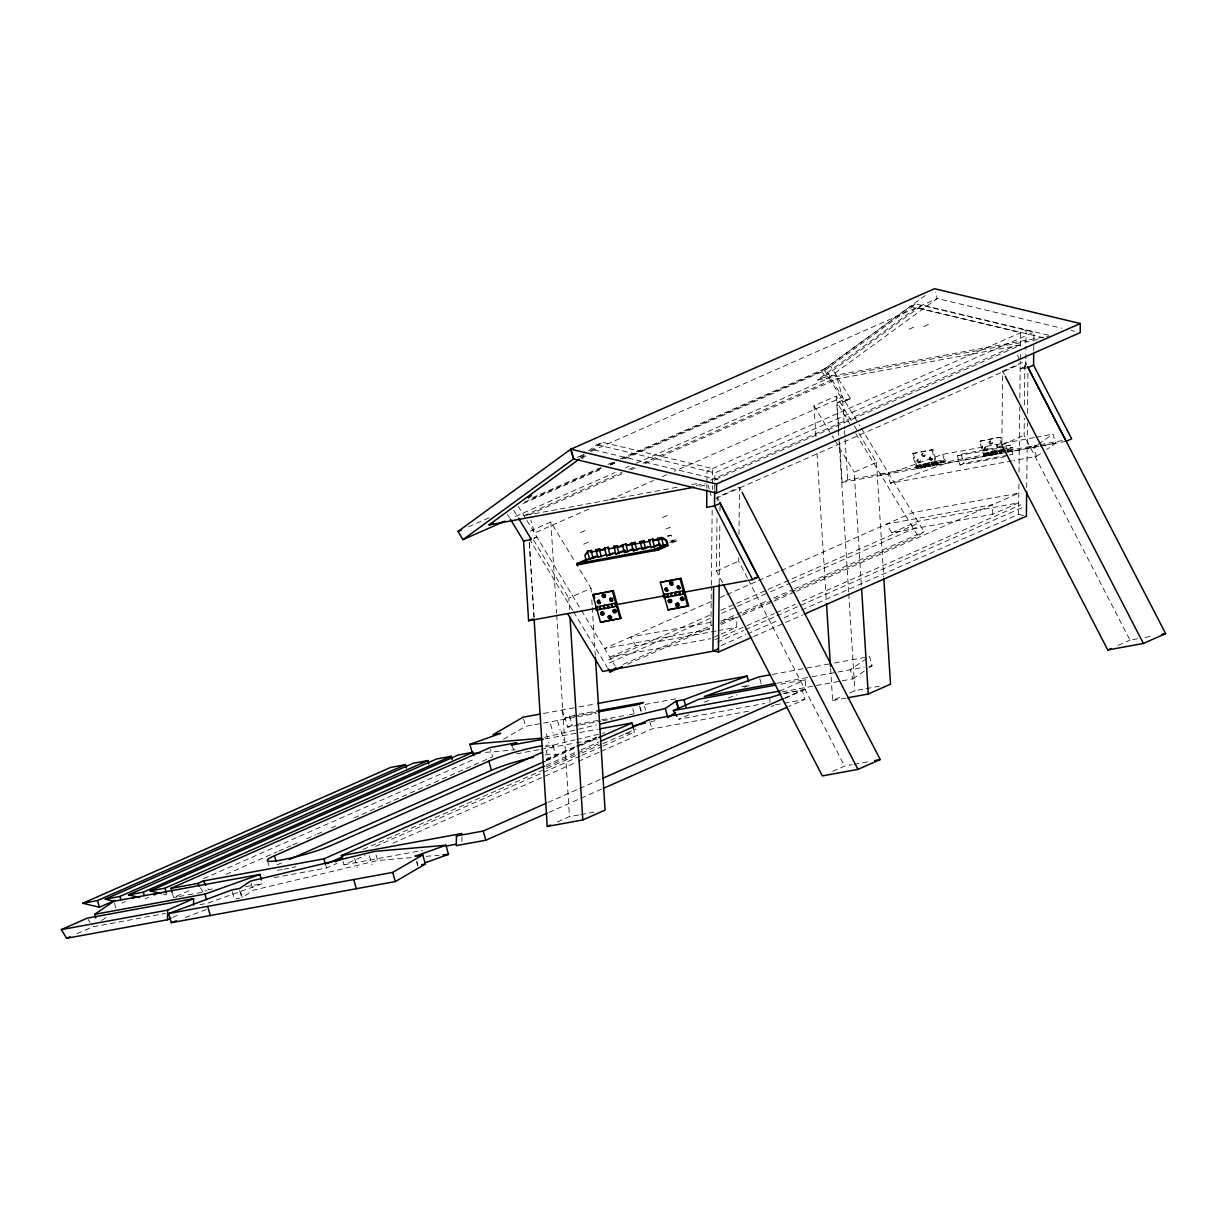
<?xml version="1.0" encoding="UTF-8"?>
<svg xmlns="http://www.w3.org/2000/svg" width="1227" height="1227" viewBox="0 0 1227 1227"><rect width="100%" height="100%" fill="white"/><g stroke="black" fill="none" stroke-linecap="round" stroke-linejoin="round"><path stroke-width="0.75" stroke-dasharray="5 3.75" d="M461.904 841.553L461.965 836.722M706.875 488.254L706.921 484.358M706.936 482.518L707.059 471.045L1026.125 330.278L1025.925 349.388M710.908 625.341L711.338 587.12M711.353 585.202L712.181 508.73M712.396 489.496L712.442 485.693M712.458 483.791L712.626 468.591L602.472 442.287L596.905 444.741L587.779 451.398M714.681 489.42L714.866 472.901L1033.932 332.134L1033.84 341.305M722.55 582.856L716.43 571L717.028 516.061M717.182 500.907L717.228 497.119L739.498 487.288L741.246 490.693M719.206 583.485L719.866 522.518M719.988 511.092L720.05 505.371M721.154 634.083L736.737 627.212L736.844 617.549L720.065 620.632M747.442 578.101L738.685 561.168L738.731 557.38M738.976 534.65L739.498 487.288M769.881 702.473L769.942 697.642M784.697 698.454L805.479 689.283L805.587 679.62L779.482 684.405M992.689 514.282L992.781 504.619L886.507 524.128L891.768 532.809L992.689 514.282L1018.655 502.825L917.735 521.352L891.768 532.809M1004.468 450.14L1001.846 445.064L1002.658 371.183L1024.913 361.367L1026.677 364.772M801.63 610.064L1018.579 514.343L1018.916 483.745M1019.039 472.272L1019.744 407.287M1019.852 397.717L1020.25 361.244M1020.281 359.342L1020.343 353.637M1020.419 346.029L1020.557 332.732L910.419 306.428L825.142 368.591L859.744 425.677M1137.536 638.776L1130.036 640.157L1024.116 435.248L1024.3 418.192M1024.438 404.941L1024.913 361.367M1025.726 366.597L1025.803 360.692M1025.818 358.944L1025.895 351.183M1026.708 487.625L1027.413 422.855M1027.52 413.33L1027.95 373.33M1033.732 350.477L1033.824 343.146M932.336 464.343C929.683 461.459 937.704 461.26 934.652 463.806C931.17 465.064 932.934 463.453 935.327 463.438M934.897 461.904L931.83 462.794M999.299 450.447C1011.6 448.085 991.707 455.6 1002.275 449.603M999.652 451.95L1002.735 451.061M923.195 466.751L926.232 465.846L923.195 466.751L922.75 465.171L925.802 464.327L922.765 465.217M935.035 462.916C943.502 462.012 930.526 465.953 938.103 462.119M935.48 464.496L938.532 463.591M990.266 452.87L993.21 451.95L990.158 452.855L990.588 454.373L993.64 453.53L992.827 450.953L985.404 454.22A1.595 0.997 79.6 0 0 984.131 453.07L980.618 440.876L1000.266 437.257L1003.701 449.496M990.588 454.373L993.64 453.484M1002.98 452.134L1003.026 450.263M580.156 456.95L586.245 452.502M580.816 457.978L583.868 455.754M581.153 457.824L584.205 455.6M590.294 451.168L602.472 442.287M581.797 458.867L586.399 455.524M536.506 537.165L533.714 538.392M622.35 458.944L821.691 370.999L925.265 295.477M624.804 458.729L824.667 370.554L915.986 303.959L1033.932 332.134M1037.705 339.572L817.427 380.002L916.845 307.532L1045.235 338.192M817.427 380.002L823.01 377.548L922.413 305.063L1050.818 335.723M636.046 463.269L826.645 379.174L937.29 298.498L1061.646 328.192M844.805 401.045L850.004 398.852M743.01 613.301L917.965 536.107L924.008 531.69L860.74 427.318M101.703 920.48L106.136 917.459M411.198 857.612L377.625 860.51L253.069 890.281L242.302 897.627L240.231 890.281M1036.769 445.232L1033.809 447.242L1036.386 456.413L1013.931 460.539M1038.241 444.22L1053.027 434.159L1055.603 443.33L1046.738 449.373M1036.386 456.413L1040.833 453.392M866.569 658.592L850.311 669.666L852.888 678.838L781.752 691.905M852.888 678.838L867.673 668.776M869.145 667.764L872.106 665.755L869.529 656.583L834.023 663.101M503.515 739.267L525.662 726.369L596.46 713.362M921.354 467.824L922.275 467.41L921.845 465.892M925.342 467.104L926.278 466.689L925.848 465.156M929.33 466.367L930.265 465.953L929.836 464.42M933.333 465.631L934.253 465.217L933.824 463.683M988.747 455.462L989.683 455.048L989.253 453.515M992.735 454.726L993.671 454.312L993.241 452.778M996.738 453.99L997.658 453.576L997.229 452.042M1000.726 453.254L1001.661 452.84L1001.232 451.321M910.419 306.428L915.986 303.959M577.073 457.426L582.334 455.11M591.061 451.26L937.305 298.498L935.449 291.98M909.084 329.235L914.636 326.781M532.671 497.641L601.046 467.472M608.055 464.373L618.577 459.726M620.325 458.959L830.71 366.137L850.48 398.76L844.912 401.214L837.075 402.655L838.869 431.152M468.484 526.828L489.466 517.579M524.435 502.15L601.368 468.208M610.11 464.343L615.356 462.027M610.31 464.849L615.877 462.395M923.824 326.535L929.391 324.081M523.116 503.591L602.012 468.775M610.785 464.91L614.282 463.361M515.401 516.49L615.064 472.518M625.555 467.886L629.052 466.352M523.99 515.662L621.966 472.426M628.976 469.343L634.221 467.027M642.963 463.162L831.937 379.803L1020.435 345.201L714.237 479.926M622.089 473.76L529.358 514.68L525.785 515.34M630.831 469.91L636.092 467.594M644.835 463.729L837.305 378.821L842.458 397.149L674.482 471.26M530.294 531.046L550.846 521.981L575.371 562.426M815.924 436.291L814.007 405.861L836.262 396.045L851.967 421.935M588.745 509.082L534.512 533.024L530.908 520.171M609.742 499.818L653.485 480.524M662.243 476.659L667.488 474.343M534.19 538.3L536.981 537.073L530.693 538.239M580.402 532.625L585.969 530.171M710.617 480.14L1015.066 345.815L1020.435 344.833M583.653 544.205L589.221 541.736M662.626 517.533L668.194 515.079M715.786 498.484L1020.22 364.158M665.878 529.098L671.445 526.644M667.641 536.628L671.077 535.125L672.795 541.245M669.467 542.717L676.261 539.727L676.598 540.954L669.819 543.944M569.527 609.62L568.807 598.147L591.061 588.316L576.353 564.052M861.354 585.018L854.237 472.211L876.492 462.395L852.949 423.56M839.59 442.548L842.105 482.441L847.673 479.987L1006.477 450.83M920.495 464.772L915.725 465.877L912.29 453.653L932.873 449.634L936.308 461.858A1.595 0.997 79.6 0 0 935.741 463.53A1.595 0.997 79.6 0 0 936.907 464.987L945.511 461.245L945.081 459.711L925.434 463.315L918.011 466.597A1.595 0.997 79.6 0 0 916.738 465.447A1.595 0.997 79.6 0 0 916.094 467.134A1.595 0.997 79.6 0 0 917.259 468.591L925.864 464.849L945.511 461.245M922.336 453.515L923.271 453.1M912.29 453.653L932.873 449.634M881.093 475.278L886.661 472.824M923.64 456.429L924.575 456.015M917.474 459.512L918.409 459.113M929.759 457.257L930.695 456.858M918.946 462.349L919.867 461.95M915.725 465.877L936.569 461.812M931.232 460.094L932.152 459.696M923.977 465.969L923.548 464.435L924.483 464.036M923.548 464.435L928.471 463.3M1003.962 449.435L983.118 453.515L979.683 441.275L980.618 440.876M931.968 464.512L931.538 462.978L932.474 462.564M931.538 462.978L936.308 461.858A1.595 0.997 79.6 0 1 937.673 462.978L938.103 464.512L918.44 468.116L918.011 466.597L937.673 462.978L945.081 459.711M989.744 441.137L990.664 440.723M1005.496 456.628L959.989 464.987L957.413 455.815L961.124 454.174L1010.266 445.156L1012.842 454.327L1010.373 455.416M979.683 441.275L1000.266 437.257M991.048 444.051L991.968 443.653M984.867 447.149L985.802 446.735M997.168 444.895L998.088 444.481M986.339 449.987L987.275 449.573M716.43 571L738.685 561.168M983.118 453.515L984.054 453.1A1.595 0.997 79.6 0 0 983.487 454.772A1.595 0.997 79.6 0 0 984.652 456.214L993.256 452.472L1002.198 450.83M1001.846 445.064L1024.116 435.248M987.888 452.395L986.953 452.809L987.382 454.343M998.625 447.732L999.56 447.318M959.989 464.987L963.701 463.346L1007.382 455.324M991.385 453.607L990.956 452.073L991.876 451.659M990.956 452.073L995.879 450.922M957.413 455.815L1006.554 446.781L1010.266 445.156M999.376 452.134L998.931 450.6L999.867 450.202M1008.042 449.297L1012.49 447.334L1012.919 448.867L1006.984 451.49M1027.137 448.468L1032.689 446.014M711.261 601.445L604.543 648.531L710.878 629.006M720.019 597.58L725.264 595.264M727.013 594.497L756.752 581.368M758.516 580.601L779.498 571.337M781.262 570.57L912.474 512.671L1018.809 493.147L796.614 591.184M716.185 630.985L635.831 645.739L609.85 657.197L710.77 638.669M608.791 659.712L712.028 614.175M720.77 610.31L734.774 604.129M736.522 603.362L766.261 590.233M768.01 589.466L916.738 523.852M609.65 662.779L711.139 617.994M721.629 613.362L768.869 592.518M770.617 591.751L789.866 583.27M791.614 582.488L917.597 526.904M623.071 664.467L712.304 625.095M721.047 621.245L766.538 601.169M773.547 598.086L792.795 589.589M794.544 588.822L924.008 531.69M627.518 664.252L709.758 627.963M720.264 623.331L736.001 616.383M721.261 624.42L740.617 615.893M742.366 615.11L772.105 601.997M773.869 601.215L794.851 591.951M714.237 637.15L719.421 634.85M714.758 639.819L774.252 613.561M776.001 612.794L795.249 604.298M802.243 601.215L1020.956 504.726M121.856 903.118L125.353 901.569M717.366 642.104L743.623 630.525M745.372 629.742L775.111 616.629M776.86 615.847L1021.815 507.779M145.154 898.839L148.666 897.29M721.139 645.571L745.633 634.758M747.381 633.991L777.136 620.862M784.13 617.779L799.881 610.831M578.776 725.126L567.687 727.151L565.11 717.994L576.966 714.666M76.994 933.701L92.577 926.83L165.461 913.455M203.59 878.639L474.788 758.992M753.439 636.629L802.443 615.003M171.979 892.029L173.528 897.535L191.059 889.805M226.121 874.33L276.965 851.891M278.713 851.124L290.983 845.71M292.732 844.943L297.992 842.612M306.765 838.747L315.523 834.881M317.287 834.115L322.548 831.783M331.305 827.918L336.566 825.602M354.097 817.872L492.594 756.768L490.539 749.421M567.687 727.151L572.15 725.188L599.865 720.096M188.268 894.82L203.007 892.121L207.194 890.281M277.087 864.897L284.05 861.829M172.716 917.474L179.648 914.422M546.398 759.298L574.389 746.952M576.153 746.185L597.135 736.921M546.138 760.004L596.874 737.611M545.202 761.353L579.405 746.139M581.153 745.372L596.905 738.424M546.076 765.326L579.313 750.663M581.061 749.896L598.561 742.166M545.938 767.044L598.423 743.899M363.069 849.498L545.033 769.222M546.782 768.439L580.034 753.777M581.782 753.01L601.031 744.513M602.779 743.746L636.015 729.068M274.112 877.642L326.535 868.01L337.026 863.379M375.523 846.4L580.233 756.077M581.981 755.311L601.23 746.814M602.978 746.047L634.466 732.151L633.423 728.455M342.916 861.155L343.943 864.82L364.94 855.556M392.931 843.21L576.644 762.151M578.392 761.384L599.389 752.12M601.138 751.338L651.89 728.961L749.237 711.077M688.991 714.681L678.592 719.267L764.559 703.485M779.62 691.077L805.587 679.62M548.101 802.412L577.902 789.268M579.665 788.501L600.693 779.222M784.774 697.994L802.305 690.264L804.881 699.436L789.114 706.399M771.231 706.691L774.007 705.464M548.929 812.366L601.521 789.16M557.472 821.937L569.466 816.645L578.837 814.927M830.587 668.224L832.627 700.54L842.903 696M849.759 692.979L854.897 690.724L864.268 688.991M832.627 771.369L844.605 766.093L852.105 764.712M1118.042 645.448L1130.036 640.157M704.083 702.273L711.093 699.666M744.406 687.212L749.651 685.249L740.372 686.951M185.308 917.443L206.351 909.59M1034.346 437.594L942.765 454.404L887.781 474.051L890.357 483.223L1012.06 460.877M890.357 483.223L945.342 463.561L1038.855 446.398M728.148 698.04L737.013 694.865M544.466 737.366L596.506 724.927M545.171 746.982L574.926 739.866M576.782 739.421L604.666 732.764M651.138 721.645L654.865 720.755M525.877 515.309L678.562 486.996M691.752 484.542L699.298 483.147M823.01 377.548L1048.932 336.075M850.48 398.76L842.642 400.201L837.075 402.655L849.897 423.806M1028.011 367.609L1020.174 369.051L1025.741 366.398L1020.174 368.852M696.092 485.447L705.494 483.714M699.927 486.183L707.458 484.788M1036.201 437.241L1053.027 434.159M992.827 450.953L1012.49 447.334M998.931 450.6L1002.781 449.895L999.345 437.671M1003.977 450.508L1012.919 448.867M1005.066 450.616L985.404 454.22L985.833 455.754L1001.661 452.84M1008.364 450.493L1038.272 445.002M1040.128 444.649L1062.398 440.57M842.105 482.441L1041.984 445.754M1043.84 445.401L1066.11 441.321M1040.711 446.061L1055.603 443.33M1009.207 454.987L1012.842 454.327M667.473 535.785L671.077 535.125M670.709 540.739L676.261 539.727M671.062 541.966L676.598 540.954M710.74 622.35L630.571 637.058L635.831 645.739M718.056 630.647L736.737 627.212M543.5 713.454L577.043 707.289M578.914 706.951L595.755 703.853M772.35 674.421L832.151 663.439M578.807 714.329L597.288 710.924M565.11 717.994L596.521 712.227M645.141 704.436L678.838 698.24M776.752 683.255L811.001 676.89M812.121 676.767L864.268 667.197M868.977 666.338L872.106 665.755M601.705 719.758L627.58 715.019M629.436 714.681L634.972 713.654M580.616 724.789L600.939 721.047M602.794 720.709L612.028 719.022M783.056 693.393L805.479 689.283M784.436 693.546L802.305 690.264M545.187 738.899L597.963 729.206M775.403 704.85L804.881 699.436M866.139 688.654L879.253 686.246M1145.036 637.411L1152.521 636.031M516.521 753.807L538.99 749.682M540.862 749.329L574.558 743.148M576.429 742.81L597.028 739.022M625.11 733.869L634.466 732.151M832.627 700.54L845.756 698.132M853.977 764.36L868.977 761.614M580.708 814.575L593.837 812.167M212.317 888.977L208.575 889.667L206.826 886.768M343.943 864.82L422.579 850.388M173.528 897.535L177.209 896.86M179.05 896.523L186.427 895.158M245.661 886.692L262.517 883.609L207.532 903.256L200.047 904.621M236.228 898.762L239.925 898.087M485.509 752.396L515.34 749.835M426.122 856.339L439.174 855.219M1070.926 330.416L1074.637 331.305M1018.579 514.343L1026.386 516.199M596.905 444.741L714.866 472.901M594.037 449.941L722.442 480.601M163.145 893.977L166.841 894.851M824.667 370.554L842.642 400.201L844.437 428.698M821.691 370.999L826.645 379.174M855.817 433.576L917.965 536.107M814.007 405.861L833.624 438.238M834.605 439.849L854.237 472.211M518.177 506.076L526.046 519.052M526.858 520.401L580.478 608.837M581.475 610.479L615.08 665.924M533.484 539.88L568.807 598.147M513.607 510.156L517.564 516.705M529.128 538.515L572.534 610.126M573.53 611.752L607.258 667.396M507.487 514.45L509.374 517.564M512.134 746.568L513.883 749.467M200.384 887.781L203.007 892.121M88.191 919.59L89.954 922.489M1002.658 371.183L1004.407 374.588M717.228 497.119L718.991 500.524M748.317 579.804L844.605 766.093M325.477 864.314L326.535 868.01M1017.643 354.986L1019.192 360.493M1006.554 446.781L1008.103 452.288M994.944 451.337L995.373 452.87M961.124 454.174L963.701 463.346M942.765 454.404L945.342 463.561M931.937 450.048L935.373 462.272M927.551 463.714L927.98 465.248M925.434 463.315L926.232 465.846M913.21 453.238L916.646 465.478M708.163 485.355L709.191 489.021M709.697 490.846L711.767 498.193M759.789 678.654L761.844 686M649.819 721.614L651.89 728.961M644.512 706.123L645.54 709.789M640.279 707.488L641.322 711.154M639.528 706.261L641.077 711.752M632.749 708.761L633.776 712.427M569.573 716.016L572.15 725.188M562.058 710.034L564.635 719.206M561.138 731.154L563.714 740.326M557.533 720.755L560.11 729.927M550.509 723.853L553.086 733.025M553.009 745.449L555.586 754.62M546.398 733.869L548.975 743.041M523.592 719.037L525.662 726.369M416.935 861.737L417.962 865.403M416.628 861.768L417.655 865.434M376.075 855.004L377.625 860.51M369.404 855.725L371.98 864.897M354.649 858.44L357.226 867.612M267.609 860.925L269.158 866.431M251.014 882.949L253.069 890.281M239.694 890.419L241.765 897.75M232.332 891.768L234.388 899.1M114.418 903.072L115.967 908.578M919.56 465.171L919.989 466.705M876.492 462.395L883.747 577.104M844.559 430.6L847.673 479.987M836.262 396.045L838.317 428.361M838.424 430.263L848.639 591.859M848.762 593.761L854.897 690.724M817.013 453.392L826.384 601.675M591.061 588.316L591.307 592.15M591.797 599.788L592.15 605.524M592.273 607.442L595.294 655.233M550.846 521.981L556.613 613.224M556.736 615.126L569.466 816.645M529.374 542.319L534.174 618.301M529.297 543.208L533.99 617.35M545.217 754.942A37.239 4.279 -15.7 0 1 548.684 759.82L546.107 750.648A37.239 4.279 -15.7 0 0 545.754 745.341M295.799 866.661A37.239 4.279 -15.7 0 1 292.256 867.489M288.851 868.241A37.239 4.279 -15.7 0 1 284.097 869.176M282.287 869.498A37.239 4.279 -15.7 0 1 274.02 870.51M920.173 465.8C920.311 469.772 923.21 464.849 920.373 465.324C920.005 470.232 923.179 463.99 920.173 465.8M936.002 462.901C936.707 467.426 938.486 460.6 936.002 462.901M987.582 453.438C987.842 457.548 990.48 452.042 987.689 453.085C987.566 457.84 990.557 451.72 987.597 453.33M916.354 466.413C916.753 470.953 919.054 464.527 916.354 466.413M924.192 464.972C924.591 469.512 926.891 463.085 924.192 464.972M928.179 464.235C928.532 468.76 930.956 462.395 928.179 464.235M932.183 463.499C932.581 468.054 934.882 461.628 932.183 463.499M983.763 454.036C984.161 458.576 986.462 452.149 983.763 454.036M991.585 452.594C991.983 457.15 994.284 450.723 991.585 452.594M995.588 451.873C995.987 456.413 998.287 449.987 995.588 451.873M999.576 451.137C999.974 455.677 1002.275 449.251 999.576 451.137M997.536 445.324A1.595 1.242 66.2 0 0 999.253 447.426A1.595 1.242 66.2 0 0 999.668 444.941A1.595 1.242 66.2 0 0 997.536 445.324M996.615 445.738A1.595 1.242 66.2 0 0 998.318 447.84A1.595 1.242 66.2 0 0 998.747 445.355A1.595 1.242 66.2 0 0 996.615 445.738M991.355 452.395A1.595 0.997 79.6 0 0 992.49 454.772A1.595 0.997 79.6 0 0 993.103 452.395A1.595 0.997 79.6 0 0 991.355 452.395M987.352 453.131A1.595 0.997 79.6 0 0 988.487 455.508A1.595 0.997 79.6 0 0 989.1 453.131A1.595 0.997 79.6 0 0 987.352 453.131M990.066 441.521A1.595 1.242 66.2 0 0 991.661 443.729A1.595 1.242 66.2 0 0 992.244 441.321A1.595 1.242 66.2 0 0 990.066 441.521M995.342 451.659A1.595 0.997 79.6 0 0 996.477 454.051A1.595 0.997 79.6 0 0 997.091 451.674A1.595 0.997 79.6 0 0 995.342 451.659M999.33 450.938A1.595 0.997 79.6 0 0 1000.48 453.315A1.595 0.997 79.6 0 0 1001.079 450.938A1.595 0.997 79.6 0 0 999.33 450.938M985.25 447.579A1.595 1.242 66.2 0 0 986.968 449.68A1.595 1.242 66.2 0 0 987.382 447.195A1.595 1.242 66.2 0 0 985.25 447.579M984.33 447.993A1.595 1.242 66.2 0 0 986.033 450.094A1.595 1.242 66.2 0 0 986.462 447.61A1.595 1.242 66.2 0 0 984.33 447.993M989.131 441.919A1.595 1.242 66.2 0 0 990.726 444.143A1.595 1.242 66.2 0 0 991.309 441.735A1.595 1.242 66.2 0 0 989.131 441.919M930.143 457.702A1.595 1.242 66.2 0 0 931.845 459.803A1.595 1.242 66.2 0 0 932.275 457.318A1.595 1.242 66.2 0 0 930.143 457.702M929.222 458.116A1.595 1.242 66.2 0 0 930.925 460.217A1.595 1.242 66.2 0 0 931.339 457.717A1.595 1.242 66.2 0 0 929.222 458.116M923.946 464.772A1.595 0.997 79.6 0 0 925.081 467.15A1.595 0.997 79.6 0 0 925.695 464.772A1.595 0.997 79.6 0 0 923.946 464.772M919.959 465.508A1.595 0.997 79.6 0 0 921.094 467.886A1.595 0.997 79.6 0 0 921.707 465.508A1.595 0.997 79.6 0 0 919.959 465.508M922.658 453.883A1.595 1.242 66.2 0 0 924.253 456.107A1.595 1.242 66.2 0 0 924.836 453.683A1.595 1.242 66.2 0 0 922.658 453.883M927.949 464.036A1.595 0.997 79.6 0 0 929.084 466.413A1.595 0.997 79.6 0 0 929.698 464.036A1.595 0.997 79.6 0 0 927.949 464.036M931.937 463.3A1.595 0.997 79.6 0 0 933.072 465.677A1.595 0.997 79.6 0 0 933.686 463.3A1.595 0.997 79.6 0 0 931.937 463.3M917.857 459.956A1.595 1.242 66.2 0 0 919.56 462.058A1.595 1.242 66.2 0 0 919.989 459.573A1.595 1.242 66.2 0 0 917.857 459.956M916.922 460.37A1.595 1.242 66.2 0 0 918.64 462.472A1.595 1.242 66.2 0 0 919.054 459.972A1.595 1.242 66.2 0 0 916.922 460.37M921.738 454.297A1.595 1.242 66.2 0 0 923.333 456.505A1.595 1.242 66.2 0 0 923.916 454.097A1.595 1.242 66.2 0 0 921.738 454.297"/><path stroke-width="1.5" d="M193.605 898.639L87.316 918.149L61.35 929.606L66.611 938.287L167.532 919.759L167.624 910.097L193.605 898.639L193.529 905.081M342.394 859.314L341.367 855.648L461.996 833.501L456.429 835.955L456.321 845.618L485.815 840.204L547.181 813.133M706.844 490.048L706.66 507.365L714.513 505.923L720.065 503.469L758.179 577.181L752.611 579.635L683.669 592.288M567.595 613.592L602.656 671.445L712.918 651.215L713.623 586.797M714.666 491.245L714.513 505.923L752.611 579.635M716.491 493.101L716.599 483.99L1080.312 323.529L1080.205 332.624L716.491 493.101L573.592 458.959L462.947 539.635L457.978 531.46L570.846 449.174L934.545 288.713L1080.312 323.529M713.761 650.939L718.455 652.058L719.191 584.343M779.574 694.298L779.62 691.077L673.332 710.586L676.844 716.369M1026.662 491.429L1026.386 516.199L804.191 614.236M1033.579 365.155L1028.011 367.609L1066.11 441.321L1071.677 438.867L1033.579 365.155L1033.717 352.318M597.35 609.098L595.923 608.807L596.889 607.472M609.175 606.936L607.856 606.936L608.515 605.187M600.402 608.945C599.911 604.482 599.098 608.807 601.123 608.561M662.473 538.914L661.338 537.687L665.924 540.524L667.089 544.696L659.896 546.015L657.749 538.346L662.043 537.38L666.629 540.217L668.148 545.601L658.132 550.018L577.027 564.911L576.69 563.684L585.985 559.573L584.819 555.417L588.132 550.938L586.399 553.714M605.08 607.902L603.868 607.656L604.328 605.877M664.835 596.935L663.439 596.107L664.467 595.08M676.66 594.773L675.325 594.236L676.092 592.779M694.267 487.211L489.052 524.88L579.282 459.097M528.285 497.886L531.337 495.662M608.055 668.715L610.034 671.967L616.077 667.565M671.706 593.515L671.338 594.972L672.519 595.693M95.721 917.995L94.694 914.33L113.912 901.231L259.94 874.437L261.489 879.928M600.233 724.037L665.295 708.47L676.077 701.138L683.976 699.666L747.074 676.077L748.623 681.583M675.571 712.412L667.871 717.642L665.295 708.47M168.713 913.517L392.717 872.397L422.763 854.882L425.34 864.053L395.293 881.569L171.289 922.689L168.713 913.517L231.811 889.928L239.725 888.455L250.492 881.109L375.048 851.339L445.922 845.25L448.499 854.406L424.511 862.98M457.978 531.46L461.49 529.926M489.052 524.88L493.239 523.039M462.947 539.635L504.91 521.122M592.166 551.813L591.031 550.601L593.178 558.254L585.985 559.573M606.061 554.696L597.963 557.38L595.801 549.727L596.935 550.938M603.822 548.791L600.386 550.309L599.251 549.082L601.414 556.751M614.773 553.101L606.675 555.785L604.528 548.116L605.663 549.343M609.113 548.699L607.978 547.487L610.126 555.141M625.249 550.77L615.601 554.144L614.16 546.168M621.476 545.555L618.04 547.073L616.89 545.846L619.052 553.515M595.785 556.184L580.279 563.024L580.632 564.251L584.021 562.748M634.114 549.144L624.466 552.518L622.319 544.849L623.454 546.076M577.027 564.911L580.371 563.438M593.178 558.254L597.825 556.214M630.341 543.929L626.905 545.448L625.77 544.221L627.917 551.889M643.04 547.503L633.393 550.877L631.23 543.208L632.365 544.435M635.816 543.806L634.681 542.579L636.844 550.248M606.675 555.785L612.887 553.04M650.31 546.567L642.212 549.267L640.049 541.598L641.2 542.825M644.635 542.181L643.5 540.969L645.663 548.622M615.601 554.144L624.896 550.033M660.77 544.251L651.123 547.625L648.976 539.957L650.111 541.184M656.997 539.036L653.562 540.555L652.427 539.328L654.574 546.981M624.466 552.518L632.212 549.098M657.749 538.346L658.884 539.573M633.393 550.877L639.589 548.147M642.212 549.267L648.408 546.521M651.123 547.625L658.884 544.205M664.374 544.957L654.19 549.451L654.543 550.678L664.727 546.184M576.69 563.684L657.795 548.791L667.089 544.696M510.325 519.128L523.561 540.969L528.607 620.755L532.779 618.914M597.58 609.298A1.595 0.997 79.6 0 1 595.923 609.466A1.595 0.997 79.6 0 1 596.199 606.982L592.764 594.742L613.347 590.724L617.288 604.896A1.595 0.997 79.6 0 1 616.552 606.475A1.595 0.997 79.6 0 1 615.325 605.172A1.595 0.997 79.6 0 1 615.847 603.362L612.411 591.138L613.347 590.724M597.12 606.567L596.199 606.982L616.782 602.963M604.021 605.54L604.957 605.126M597.058 610.034L617.641 606.015L621.077 618.255L600.494 622.273L597.058 610.034L597.978 609.635M665.157 596.889A1.595 0.997 79.6 0 1 663.5 597.074A1.595 0.997 79.6 0 1 663.776 594.574L660.341 582.35L680.924 578.331L684.865 592.488A1.595 0.997 79.6 0 1 684.129 594.067A1.595 0.997 79.6 0 1 682.902 592.764A1.595 0.997 79.6 0 1 683.424 590.969L679.988 578.73L680.924 578.331M600.494 622.273L621.077 618.255M664.697 594.159L663.776 594.574L684.359 590.555M664.635 597.641L685.218 593.623L688.654 605.847L668.071 609.865L664.635 597.641L665.555 597.227M668.071 609.865L688.654 605.847M115.139 900.296L99.387 907.244L82.761 903.271L390.707 767.412L405.447 764.697L406.382 768.041M610.034 671.967L622.273 666.568M82.761 903.271L97.5 900.557L405.447 764.697M114.464 901.354L105.231 899.146L413.177 763.286L427.916 760.571L428.852 763.915M105.231 899.146L119.97 896.431L427.916 760.571M139.617 897.504L128.544 894.866L436.475 759.007L451.229 756.292L452.165 759.636M128.544 894.866L143.283 892.152L451.229 756.292M132.347 898.486L135.844 896.937M161.304 893.532L150.215 890.879L458.162 755.019L472.901 752.32L473.852 755.648M150.215 890.879L164.97 888.179L472.901 752.32M153.912 894.974L157.409 893.425M171.979 892.029L170.952 888.363L490.018 747.596L516.828 742.672L511.26 745.126L543.3 739.237M712.918 651.215L718.485 648.761M66.611 938.287L70.077 936.753M718.455 652.058L751.691 637.396M170.952 888.363L197.746 883.44L203.314 880.986L323.959 858.839L544.405 761.584M276.06 861.231L274.511 855.725L488.852 761.154A37.239 4.279 -15.7 0 1 542.641 745.771M289.281 859.513L491.429 770.326A37.239 4.279 -15.7 0 1 533.515 757.228M542.625 752.182L331.765 845.219A37.239 4.279 -15.7 0 1 281.52 860.004A37.239 4.279 -15.7 0 1 274.511 855.725M167.532 919.759L170.982 918.241M598.653 737.642L631.89 722.979L633.423 728.455M341.367 855.648L544.328 766.108M600.31 741.399L649.298 719.789L769.942 697.642L780.863 694.206M673.332 710.586L699.313 699.129L775.755 685.095M327.226 863.547L342.977 856.599M335.078 861.845L342.072 858.762M456.429 835.955L483.239 831.032L546.352 803.194M602.457 778.439L783.025 698.777M603.27 788.378L787.351 707.166M534.113 619.252L547.211 826.461L550.632 824.958M547.211 826.461L582.825 819.927L605.08 810.111L595.417 657.151M847.627 697.78L868.241 694.007L890.511 684.175L883.854 579.021M1004.468 450.14L1107.766 649.988L1111.202 648.47M723.424 584.543L822.351 775.909L857.964 769.375L880.219 759.544L742.136 492.395M1107.766 649.988L1143.395 643.439L1165.65 633.623L1027.551 366.474M171.289 922.689L176.55 920.725M479.91 752.872L472.456 753.516L469.88 744.344L500.708 733.332L493.039 734.712L523.07 717.197L539.788 714.129M94.694 914.33L204.955 894.084L259.94 874.437M445.922 845.25L415.079 856.262L422.763 854.882M632.549 726.093L645.571 722.979M612.319 604.42L611.69 605.601L612.764 606.751M667.902 594.205C667.963 597.442 667.565 596.736 668.101 594.251M679.896 592.012L680.157 594.389M523.561 540.969L531.414 539.527L518.515 518.269M591.736 550.279L587.426 551.26L589.589 558.914M595.801 549.727L599.957 548.776M604.528 548.116L608.684 547.181M613.439 546.475L617.595 545.54M622.319 544.849L626.476 543.914M631.23 543.208L635.387 542.273M640.049 541.598L644.206 540.647M648.976 539.957L653.132 539.021M590.202 552.227L604.988 549.512M608.684 548.837L623.469 546.122M627.166 545.448L649.344 541.383M653.025 540.693L660.417 539.343M592.764 594.742L612.411 591.138M660.341 582.35L679.988 578.73M676.522 591.997L679.191 591.506M754.467 577.856L758.179 577.181M528.607 620.755L597.549 608.101M616.276 604.666L664.942 595.724M597.641 703.516L747.074 676.077M770.479 674.758L759.268 676.829L704.283 696.476L775.433 683.424M597.288 710.924L643.485 702.457L639.022 704.421L598.362 711.875M599.85 728.869L631.89 722.979M1161.908 634.313L1165.65 633.623M874.606 760.587L880.219 759.544M446.919 845.909L456.275 844.191M61.35 929.606L167.624 910.097M421.643 864.728L425.34 864.053M469.88 744.344L540.739 738.255M442.901 854.897L448.499 854.406M570.831 449.189L573.592 458.959L570.846 449.174L716.599 483.99M203.314 880.986L205.952 885.327M197.746 883.44L199.51 886.339M1005.296 376.29L1143.395 643.439M719.866 502.226L857.964 769.375M684.283 594.021L687.733 606.261M661.338 537.687L663.5 545.355M657.795 548.791L658.132 550.018M683.976 699.666L686.046 706.997M676.598 701.016L678.669 708.347M676.077 701.138L678.132 708.47M616.721 606.429L620.156 618.653M593.684 594.343L594.666 597.825M488.852 761.154L491.429 770.326M483.239 831.032L485.815 840.204M392.717 872.397L395.293 881.569M353.729 879.544L356.305 888.716M204.955 894.084L206.504 899.59M207.7 906.354L210.277 915.526M164.97 888.179L166.366 893.179M143.283 892.152L144.219 895.495M119.97 896.431L120.921 899.774M97.5 900.557L99.387 907.244M323.959 858.839L325.477 864.314M861.599 588.837L868.241 694.007M826.507 603.577L830.464 666.322M570.018 617.258L582.825 819.927M673.102 584.267A1.595 1.242 66.2 0 1 670.939 583.945A1.595 1.242 66.2 0 1 671.629 581.705M672.611 582.073A1.595 1.242 66.2 0 1 673.086 582.748M680.678 594.574A1.595 0.997 79.6 0 1 679.083 593.607A1.595 0.997 79.6 0 1 679.85 591.613M672.687 596.046A1.595 0.997 79.6 0 1 671.108 595.08A1.595 0.997 79.6 0 1 671.859 593.086M676.69 595.31A1.595 0.997 79.6 0 1 675.095 594.343A1.595 0.997 79.6 0 1 675.847 592.35M668.7 596.767A1.595 0.997 79.6 0 1 667.105 595.816A1.595 0.997 79.6 0 1 667.871 593.807M668.178 590.432A1.595 1.242 66.2 0 1 666.108 589.834A1.595 1.242 66.2 0 1 666.752 587.687M680.464 588.178A1.595 1.242 66.2 0 1 678.623 587.917A1.595 1.242 66.2 0 1 678.485 585.754M679.16 605.356A1.595 1.242 66.2 0 1 677.043 605.417A1.595 1.242 66.2 0 1 677.427 603.024M678.102 603.055A1.595 1.242 66.2 0 1 679.144 604.19M670.694 599.374A1.595 1.242 66.2 0 1 671.614 601.736A1.595 1.242 66.2 0 1 669.589 601.782A1.595 1.242 66.2 0 1 669.712 599.405M683.96 598.331A1.595 1.242 66.2 0 1 682.948 600.11A1.595 1.242 66.2 0 1 681.43 598.255A1.595 1.242 66.2 0 1 682.979 597.12M605.524 596.659A1.595 1.242 66.2 0 1 603.607 596.69A1.595 1.242 66.2 0 1 603.469 594.374M605.034 594.481A1.595 1.242 66.2 0 1 605.524 595.141M613.101 606.982A1.595 0.997 79.6 0 1 611.521 606.015A1.595 0.997 79.6 0 1 612.273 604.021M609.282 607.457A1.595 0.997 79.6 0 1 607.58 606.936A1.595 0.997 79.6 0 1 608.27 604.758M605.11 608.439A1.595 0.997 79.6 0 1 603.485 607.273A1.595 0.997 79.6 0 1 604.543 605.54M601.123 609.175A1.595 0.997 79.6 0 1 599.528 608.209A1.595 0.997 79.6 0 1 600.294 606.215M600.601 602.84A1.595 1.242 66.2 0 1 598.439 602.043A1.595 1.242 66.2 0 1 599.512 600.095M612.887 600.586A1.595 1.242 66.2 0 1 611.046 600.325A1.595 1.242 66.2 0 1 610.908 598.163M612.457 598.132A1.595 1.242 66.2 0 1 612.963 598.761M611.567 616.598A1.595 1.242 66.2 0 1 610.678 618.469A1.595 1.242 66.2 0 1 609.067 616.736A1.595 1.242 66.2 0 1 610.525 615.463M604.098 612.994A1.595 1.242 66.2 0 1 603.07 614.758A1.595 1.242 66.2 0 1 601.567 612.902A1.595 1.242 66.2 0 1 603.117 611.782M616.23 610.356A1.595 1.242 66.2 0 1 615.586 612.488A1.595 1.242 66.2 0 1 613.853 610.785A1.595 1.242 66.2 0 1 615.402 609.528M615.54 604.405C616.215 608.883 618.071 602.181 615.54 604.405M683.117 591.997C683.822 596.521 685.602 589.696 683.117 591.997M669.789 582.994A1.595 1.242 66.2 0 0 671.384 585.202A1.595 1.242 66.2 0 0 671.951 582.794A1.595 1.242 66.2 0 0 669.789 582.994M664.973 589.052A1.595 1.242 66.2 0 0 666.69 591.153A1.595 1.242 66.2 0 0 667.105 588.669A1.595 1.242 66.2 0 0 664.973 589.052M677.258 586.797A1.595 1.242 66.2 0 0 678.976 588.899A1.595 1.242 66.2 0 0 679.39 586.414A1.595 1.242 66.2 0 0 677.258 586.797M675.724 604.482A1.595 1.242 66.2 0 0 677.534 606.445A1.595 1.242 66.2 0 0 677.795 603.899A1.595 1.242 66.2 0 0 675.724 604.482M680.525 598.408A1.595 1.242 66.2 0 0 682.227 600.494A1.595 1.242 66.2 0 0 682.657 598.009A1.595 1.242 66.2 0 0 680.525 598.408M668.24 600.663A1.595 1.242 66.2 0 0 669.942 602.748A1.595 1.242 66.2 0 0 670.371 600.264A1.595 1.242 66.2 0 0 668.24 600.663M602.212 595.386A1.595 1.242 66.2 0 0 603.807 597.61A1.595 1.242 66.2 0 0 604.39 595.202A1.595 1.242 66.2 0 0 602.212 595.386M597.396 601.46A1.595 1.242 66.2 0 0 599.113 603.561A1.595 1.242 66.2 0 0 599.528 601.077A1.595 1.242 66.2 0 0 597.396 601.46M609.681 599.205A1.595 1.242 66.2 0 0 611.399 601.307A1.595 1.242 66.2 0 0 611.813 598.822A1.595 1.242 66.2 0 0 609.681 599.205M608.147 616.874A1.595 1.242 66.2 0 0 609.957 618.853A1.595 1.242 66.2 0 0 610.218 616.291A1.595 1.242 66.2 0 0 608.147 616.874M612.948 610.801A1.595 1.242 66.2 0 0 614.65 612.902A1.595 1.242 66.2 0 0 615.08 610.417A1.595 1.242 66.2 0 0 612.948 610.801M600.663 613.055A1.595 1.242 66.2 0 0 602.365 615.156A1.595 1.242 66.2 0 0 602.794 612.672A1.595 1.242 66.2 0 0 600.663 613.055"/></g></svg>
